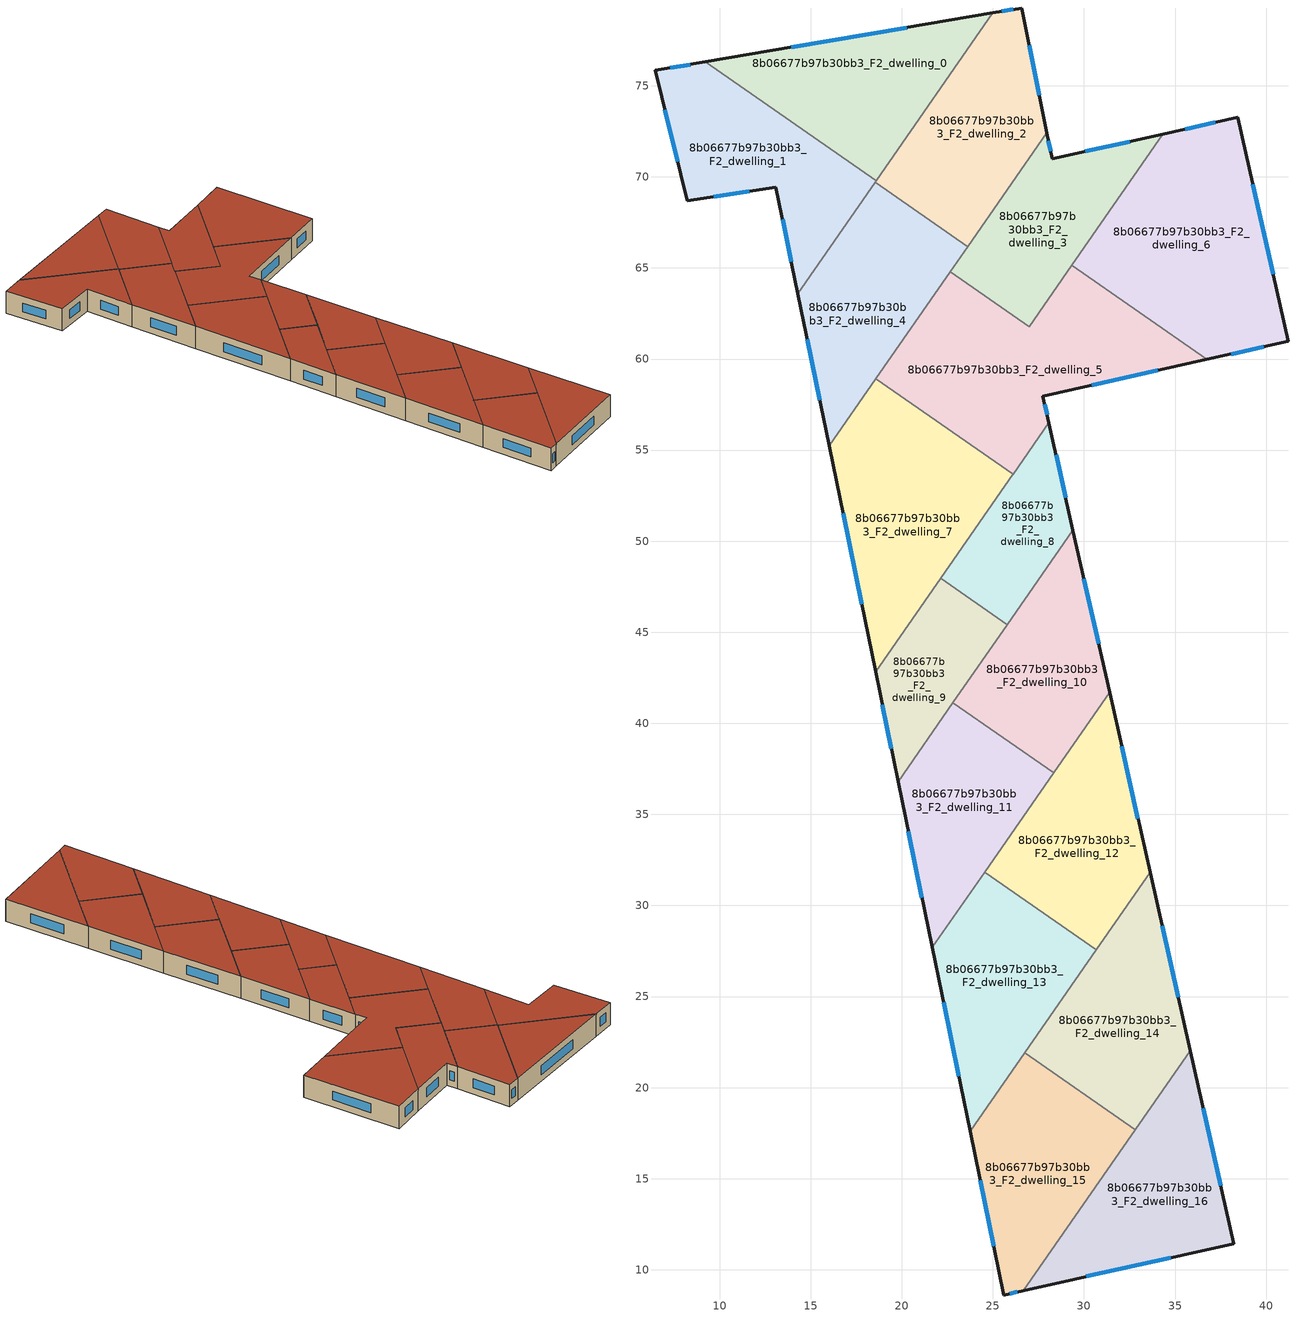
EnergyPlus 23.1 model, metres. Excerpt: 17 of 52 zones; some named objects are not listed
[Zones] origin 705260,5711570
8b06677b97b30bb3_F2_dwelling_0
 floor to 8b06677b97b30bb3_F1_dwelling_0 (EU_floor_Construction): 25,79 18.59,69.78 9.2,76.31 z6
 wall outside (EU_wall_Construction): 25,79 9.2,76.31 z6:9
 wall to 8b06677b97b30bb3_F2_dwelling_1 (EU_wall_Construction): 9.2,76.31 18.59,69.78 z6:9
 wall to 8b06677b97b30bb3_F2_dwelling_2 (EU_wall_Construction): 18.59,69.78 25,79 z6:9
 window (EU_Window_Construction): 20.27,78.19 13.93,77.11 z6.9:8.1
 roof outside (EU_roof_Construction): 18.59,69.78 25,79 9.2,76.31 z9
8b06677b97b30bb3_F2_dwelling_1
 floor to 8b06677b97b30bb3_F1_dwelling_1 (EU_floor_Construction): 18.59,69.78 14.29,63.6 13.09,69.42 8.23,68.68 6.46,75.84 9.2,76.31 z6
 wall outside (EU_wall_Construction): 9.2,76.31 6.46,75.84 8.23,68.68 13.09,69.42 14.29,63.6 z6:9
 wall to 8b06677b97b30bb3_F2_dwelling_4 (EU_wall_Construction): 14.29,63.6 18.54,69.7 z6:9
 wall to 8b06677b97b30bb3_F2_dwelling_2 (EU_wall_Construction): 18.54,69.7 18.59,69.78 z6:9
 window (EU_Window_Construction): 13.45,67.68 13.93,65.34 / 9.69,68.91 11.64,69.2 / 6.99,73.7 7.7,70.83 / 8.38,76.17 7.28,75.98 z6.9:8.1
 roof outside (EU_roof_Construction): 14.29,63.6 18.59,69.78 9.2,76.31 6.46,75.84 8.23,68.68 13.09,69.42 z9
8b06677b97b30bb3_F2_dwelling_10
 floor to 8b06677b97b30bb3_F1_dwelling_10 (EU_floor_Construction): 29.4,50.61 31.41,41.7 28.33,37.28 22.8,41.13 z6
 wall outside (EU_wall_Construction): 31.41,41.7 29.4,50.61 z6:9
 wall to 8b06677b97b30bb3_F2_dwelling_11 (EU_wall_Construction): 22.8,41.13 28.33,37.28 z6:9
 wall to 8b06677b97b30bb3_F2_dwelling_12 (EU_wall_Construction): 28.33,37.28 31.41,41.7 z6:9
 wall to 8b06677b97b30bb3_F2_dwelling_8 (EU_wall_Construction): 29.4,50.61 25.79,45.42 z6:9
 wall to 8b06677b97b30bb3_F2_dwelling_9 (EU_wall_Construction): 25.79,45.42 22.8,41.13 z6:9
 window (EU_Window_Construction): 30.8,44.37 30,47.94 z6.9:8.1
 roof outside (EU_roof_Construction): 28.33,37.28 31.41,41.7 29.4,50.61 22.8,41.13 z9
8b06677b97b30bb3_F2_dwelling_11
 floor to 8b06677b97b30bb3_F1_dwelling_11 (EU_floor_Construction): 28.33,37.28 21.67,27.7 19.8,36.8 22.8,41.13 z6
 wall outside (EU_wall_Construction): 19.8,36.8 21.67,27.7 z6:9
 wall to 8b06677b97b30bb3_F2_dwelling_9 (EU_wall_Construction): 22.8,41.13 19.8,36.8 z6:9
 wall to 8b06677b97b30bb3_F2_dwelling_13 (EU_wall_Construction): 21.67,27.7 24.55,31.84 z6:9
 wall to 8b06677b97b30bb3_F2_dwelling_12 (EU_wall_Construction): 24.55,31.84 28.33,37.28 z6:9
 window (EU_Window_Construction): 20.36,34.08 21.11,30.42 z6.9:8.1
 roof outside (EU_roof_Construction): 21.67,27.7 28.33,37.28 22.8,41.13 19.8,36.8 z9
8b06677b97b30bb3_F2_dwelling_12
 floor to 8b06677b97b30bb3_F1_dwelling_12 (EU_floor_Construction): 31.41,41.7 33.63,31.81 30.68,27.57 24.55,31.84 z6
 wall outside (EU_wall_Construction): 33.63,31.81 31.41,41.7 z6:9
 wall to 8b06677b97b30bb3_F2_dwelling_13 (EU_wall_Construction): 24.55,31.84 30.68,27.57 z6:9
 wall to 8b06677b97b30bb3_F2_dwelling_14 (EU_wall_Construction): 30.68,27.57 33.63,31.81 z6:9
 window (EU_Window_Construction): 32.97,34.77 32.07,38.74 z6.9:8.1
 roof outside (EU_roof_Construction): 30.68,27.57 33.63,31.81 31.41,41.7 24.55,31.84 z9
8b06677b97b30bb3_F2_dwelling_13
 floor to 8b06677b97b30bb3_F1_dwelling_13 (EU_floor_Construction): 30.68,27.57 23.75,17.6 21.67,27.7 24.55,31.84 z6
 wall outside (EU_wall_Construction): 21.67,27.7 23.75,17.6 z6:9
 wall to 8b06677b97b30bb3_F2_dwelling_15 (EU_wall_Construction): 23.75,17.6 26.74,21.9 z6:9
 wall to 8b06677b97b30bb3_F2_dwelling_14 (EU_wall_Construction): 26.74,21.9 30.68,27.57 z6:9
 window (EU_Window_Construction): 22.29,24.67 23.12,20.62 z6.9:8.1
 roof outside (EU_roof_Construction): 23.75,17.6 30.68,27.57 24.55,31.84 21.67,27.7 z9
8b06677b97b30bb3_F2_dwelling_14
 floor to 8b06677b97b30bb3_F1_dwelling_14 (EU_floor_Construction): 33.63,31.81 35.83,22.03 32.81,17.68 26.74,21.9 z6
 wall outside (EU_wall_Construction): 35.83,22.03 33.63,31.81 z6:9
 wall to 8b06677b97b30bb3_F2_dwelling_15 (EU_wall_Construction): 26.74,21.9 32.81,17.68 z6:9
 wall to 8b06677b97b30bb3_F2_dwelling_16 (EU_wall_Construction): 32.81,17.68 35.83,22.03 z6:9
 window (EU_Window_Construction): 35.18,24.96 34.29,28.89 z6.9:8.1
 roof outside (EU_roof_Construction): 32.81,17.68 35.83,22.03 33.63,31.81 26.74,21.9 z9
8b06677b97b30bb3_F2_dwelling_15
 floor to 8b06677b97b30bb3_F1_dwelling_15 (EU_floor_Construction): 32.81,17.68 26.68,8.86 25.59,8.62 23.75,17.6 26.74,21.9 z6
 wall outside (EU_wall_Construction): 23.75,17.6 25.59,8.62 26.68,8.86 z6:9
 wall to 8b06677b97b30bb3_F2_dwelling_16 (EU_wall_Construction): 26.68,8.86 32.81,17.68 z6:9
 window (EU_Window_Construction): 25.92,8.69 26.35,8.78 / 24.3,14.91 25.04,11.3 z6.9:8.1
 roof outside (EU_roof_Construction): 26.68,8.86 32.81,17.68 26.74,21.9 23.75,17.6 25.59,8.62 z9
8b06677b97b30bb3_F2_dwelling_16
 floor to 8b06677b97b30bb3_F1_dwelling_16 (EU_floor_Construction): 35.83,22.03 38.22,11.44 26.68,8.86 z6
 wall outside (EU_wall_Construction): 26.68,8.86 38.22,11.44 35.83,22.03 z6:9
 window (EU_Window_Construction): 37.51,14.61 36.55,18.86 / 30.13,9.63 34.76,10.67 z6.9:8.1
 roof outside (EU_roof_Construction): 38.22,11.44 35.83,22.03 26.68,8.86 z9
8b06677b97b30bb3_F2_dwelling_2
 floor to 8b06677b97b30bb3_F1_dwelling_2 (EU_floor_Construction): 26.59,79.27 27.96,72.42 23.61,66.17 18.54,69.7 25,79 z6
 wall outside (EU_wall_Construction): 27.96,72.42 26.59,79.27 25,79 z6:9
 wall to 8b06677b97b30bb3_F2_dwelling_4 (EU_wall_Construction): 18.54,69.7 23.61,66.17 z6:9
 wall to 8b06677b97b30bb3_F2_dwelling_3 (EU_wall_Construction): 23.62,66.17 27.96,72.42 z6:9
 window (EU_Window_Construction): 26.11,79.19 25.48,79.08 / 27.55,74.47 27,77.22 z6.9:8.1
 roof outside (EU_roof_Construction): 23.61,66.17 27.96,72.42 26.59,79.27 25,79 18.54,69.7 z9
8b06677b97b30bb3_F2_dwelling_3
 floor to 8b06677b97b30bb3_F1_dwelling_3 (EU_floor_Construction): 34.33,72.35 26.98,61.78 22.66,64.79 23.62,66.17 27.96,72.42 28.25,70.99 z6
 wall outside (EU_wall_Construction): 34.33,72.35 28.25,70.99 27.96,72.42 z6:9
 wall to 8b06677b97b30bb3_F2_dwelling_6 (EU_wall_Construction): 29.32,65.14 34.33,72.35 z6:9
 wall to 8b06677b97b30bb3_F2_dwelling_5 (EU_wall_Construction): 22.66,64.79 26.98,61.78 29.32,65.14 z6:9
 wall to 8b06677b97b30bb3_F2_dwelling_4 (EU_wall_Construction): 23.62,66.17 22.66,64.79 z6:9
 window (EU_Window_Construction): 32.51,71.94 30.07,71.39 / 28.16,71.42 28.05,71.99 z6.9:8.1
 roof outside (EU_roof_Construction): 26.98,61.78 34.33,72.35 28.25,70.99 27.96,72.42 23.62,66.17 22.66,64.79 z9
8b06677b97b30bb3_F2_dwelling_4
 floor to 8b06677b97b30bb3_F1_dwelling_4 (EU_floor_Construction): 23.61,66.17 16.01,55.23 14.29,63.6 18.54,69.7 z6
 wall outside (EU_wall_Construction): 14.29,63.6 16.01,55.23 z6:9
 wall to 8b06677b97b30bb3_F2_dwelling_5 (EU_wall_Construction): 18.58,58.92 22.66,64.79 z6:9
 wall to 8b06677b97b30bb3_F2_dwelling_7 (EU_wall_Construction): 16.01,55.23 18.58,58.92 z6:9
 window (EU_Window_Construction): 14.8,61.09 15.49,57.74 z6.9:8.1
 roof outside (EU_roof_Construction): 16.01,55.23 23.61,66.17 18.54,69.7 14.29,63.6 z9
8b06677b97b30bb3_F2_dwelling_5
 floor to 8b06677b97b30bb3_F1_dwelling_5 (EU_floor_Construction): 36.75,59.97 27.74,57.96 28.07,56.51 26.11,53.69 18.58,58.92 22.66,64.79 26.98,61.78 29.32,65.14 z6
 wall outside (EU_wall_Construction): 28.07,56.51 27.74,57.96 36.75,59.97 z6:9
 wall to 8b06677b97b30bb3_F2_dwelling_7 (EU_wall_Construction): 18.58,58.92 26.11,53.69 z6:9
 wall to 8b06677b97b30bb3_F2_dwelling_6 (EU_wall_Construction): 36.75,59.97 29.32,65.14 z6:9
 wall to 8b06677b97b30bb3_F2_dwelling_8 (EU_wall_Construction): 26.11,53.69 28.07,56.51 z6:9
 window (EU_Window_Construction): 30.44,58.56 34.05,59.37 / 27.97,56.94 27.84,57.52 z6.9:8.1
 roof outside (EU_roof_Construction): 36.75,59.97 29.32,65.14 26.98,61.78 22.66,64.79 18.58,58.92 26.11,53.69 28.07,56.51 27.74,57.96 z9
8b06677b97b30bb3_F2_dwelling_6
 floor to 8b06677b97b30bb3_F1_dwelling_6 (EU_floor_Construction): 38.45,73.27 41.22,60.97 36.75,59.97 29.32,65.14 34.33,72.35 z6
 wall outside (EU_wall_Construction): 36.75,59.97 41.22,60.97 38.45,73.27 34.33,72.35 z6:9
 window (EU_Window_Construction): 37.22,72.99 35.56,72.62 / 40.39,64.66 39.28,69.59 / 38.09,60.27 39.88,60.68 z6.9:8.1
 roof outside (EU_roof_Construction): 41.22,60.97 38.45,73.27 34.33,72.35 29.32,65.14 36.75,59.97 z9
8b06677b97b30bb3_F2_dwelling_7
 floor to 8b06677b97b30bb3_F1_dwelling_7 (EU_floor_Construction): 26.11,53.69 18.56,42.83 16.01,55.23 18.58,58.92 z6
 wall outside (EU_wall_Construction): 16.01,55.23 18.56,42.83 z6:9
 wall to 8b06677b97b30bb3_F2_dwelling_9 (EU_wall_Construction): 18.56,42.83 22.13,47.96 z6:9
 wall to 8b06677b97b30bb3_F2_dwelling_8 (EU_wall_Construction): 22.13,47.96 26.11,53.69 z6:9
 window (EU_Window_Construction): 16.77,51.52 17.79,46.54 z6.9:8.1
 roof outside (EU_roof_Construction): 18.56,42.83 26.11,53.69 18.58,58.92 16.01,55.23 z9
8b06677b97b30bb3_F2_dwelling_8
 floor to 8b06677b97b30bb3_F1_dwelling_8 (EU_floor_Construction): 28.07,56.51 29.4,50.61 25.79,45.42 22.12,47.96 z6
 wall outside (EU_wall_Construction): 29.4,50.61 28.07,56.51 z6:9
 wall to 8b06677b97b30bb3_F2_dwelling_9 (EU_wall_Construction): 22.12,47.96 25.79,45.42 z6:9
 window (EU_Window_Construction): 29,52.38 28.47,54.74 z6.9:8.1
 roof outside (EU_roof_Construction): 25.79,45.42 29.4,50.61 28.07,56.51 22.12,47.96 z9
8b06677b97b30bb3_F2_dwelling_9
 floor to 8b06677b97b30bb3_F1_dwelling_9 (EU_floor_Construction): 25.79,45.42 19.8,36.8 18.56,42.83 22.12,47.96 z6
 wall outside (EU_wall_Construction): 18.56,42.83 19.8,36.8 z6:9
 window (EU_Window_Construction): 18.93,41.03 19.43,38.61 z6.9:8.1
 roof outside (EU_roof_Construction): 19.8,36.8 25.79,45.42 22.12,47.96 18.56,42.83 z9
[Building]
EU S2 Campaign: North Axis=0; Terrain=City; Solar Distribution=FullExterior
[Site:Location]
London: Latitude=51.5; Longitude=-0.5; Time Zone=0; Elevation=25
[SizingPeriod:WeatherFileDays]
AnnualSizingPeriod: Begin Month=1; Begin Day of Month=1; End Month=12; End Day of Month=31; Day of Week for Start Day=Monday; Use Weather File Daylight Saving Period=No; Use Weather File Rain and Snow Indicators=No
[MATERIAL]
EU_InternalMass_Material: Roughness=MediumRough; Thickness=0.1; Conductivity=1; Density=1800; Specific Heat=900; Thermal Absorptance=0.9; Solar Absorptance=0.7; Visible Absorptance=0.7
[MATERIAL:NOMASS] Roughness=MediumRough; Thermal Absorptance=0.9; Solar Absorptance=0.7; Visible Absorptance=0.7
Name | Thermal Resistance
EU_wall_NoMass | 1.04674
EU_roof_NoMass | 4.32442
EU_floor_NoMass | 2.04616
[WINDOWMATERIAL:SIMPLEGLAZINGSYSTEM]
EU_Window_SimpleGlazing: UFactor=4.25843; Solar Heat Gain Coefficient=0.85; Visible Transmittance=0.85
[CONSTRUCTION]
EU_wall_Construction: EU_wall_NoMass
EU_roof_Construction: EU_roof_NoMass
EU_floor_Construction: EU_floor_NoMass
EU_Window_Construction: EU_Window_SimpleGlazing
EU_InternalMass_Construction: EU_InternalMass_Material
[ZONE] Type=1; Multiplier=1; Ceiling Height=autocalculate; Floor Area=autocalculate; Part of Total Floor Area=Yes
Name | Volume
8b06677b97b30bb3_F2_dwelling_0; 8b06677b97b30bb3_F2_dwelling_15 | 192.647
8b06677b97b30bb3_F2_dwelling_1; 8b06677b97b30bb3_F2_dwelling_14 | 192.639
8b06677b97b30bb3_F2_dwelling_10 | 171.067
8b06677b97b30bb3_F2_dwelling_11 | 171.088
8b06677b97b30bb3_F2_dwelling_12 | 192.602
8b06677b97b30bb3_F2_dwelling_13 | 192.616
8b06677b97b30bb3_F2_dwelling_16 | 192.605
8b06677b97b30bb3_F2_dwelling_2 | 192.623
8b06677b97b30bb3_F2_dwelling_3 | 161.483
8b06677b97b30bb3_F2_dwelling_4 | 192.632
8b06677b97b30bb3_F2_dwelling_5 | 284.182
8b06677b97b30bb3_F2_dwelling_6 | 285.531
8b06677b97b30bb3_F2_dwelling_7 | 243.773
8b06677b97b30bb3_F2_dwelling_8; 8b06677b97b30bb3_F2_dwelling_9 | 111.951
[INTERNALMASS] Construction=EU_InternalMass_Construction
Name | Zone or ZoneList | Surface Area
8b06677b97b30bb3_F2_dwelling_0_EU_InternalMass | 8b06677b97b30bb3_F2_dwelling_0 | 64.2148
8b06677b97b30bb3_F2_dwelling_1_EU_InternalMass | 8b06677b97b30bb3_F2_dwelling_1 | 64.2128
8b06677b97b30bb3_F2_dwelling_2_EU_InternalMass | 8b06677b97b30bb3_F2_dwelling_2 | 64.2075
8b06677b97b30bb3_F2_dwelling_3_EU_InternalMass | 8b06677b97b30bb3_F2_dwelling_3 | 53.8232
8b06677b97b30bb3_F2_dwelling_4_EU_InternalMass | 8b06677b97b30bb3_F2_dwelling_4 | 64.2206
8b06677b97b30bb3_F2_dwelling_5_EU_InternalMass | 8b06677b97b30bb3_F2_dwelling_5 | 94.7278
8b06677b97b30bb3_F2_dwelling_6_EU_InternalMass | 8b06677b97b30bb3_F2_dwelling_6 | 95.1791
8b06677b97b30bb3_F2_dwelling_7_EU_InternalMass | 8b06677b97b30bb3_F2_dwelling_7 | 81.2518
8b06677b97b30bb3_F2_dwelling_8_EU_InternalMass | 8b06677b97b30bb3_F2_dwelling_8 | 37.3166
8b06677b97b30bb3_F2_dwelling_9_EU_InternalMass | 8b06677b97b30bb3_F2_dwelling_9 | 37.3161
8b06677b97b30bb3_F2_dwelling_10_EU_InternalMass | 8b06677b97b30bb3_F2_dwelling_10 | 57.0196
8b06677b97b30bb3_F2_dwelling_11_EU_InternalMass | 8b06677b97b30bb3_F2_dwelling_11 | 57.0268
8b06677b97b30bb3_F2_dwelling_12_EU_InternalMass | 8b06677b97b30bb3_F2_dwelling_12 | 64.1967
8b06677b97b30bb3_F2_dwelling_13_EU_InternalMass | 8b06677b97b30bb3_F2_dwelling_13 | 64.2075
8b06677b97b30bb3_F2_dwelling_14_EU_InternalMass | 8b06677b97b30bb3_F2_dwelling_14 | 64.2151
8b06677b97b30bb3_F2_dwelling_15_EU_InternalMass | 8b06677b97b30bb3_F2_dwelling_15 | 64.217
8b06677b97b30bb3_F2_dwelling_16_EU_InternalMass | 8b06677b97b30bb3_F2_dwelling_16 | 64.2018
[OTHEREQUIPMENT] Fuel Type=Electricity; Design Level Calculation Method=Watts/Area; Power per Zone Floor Area=1; Fraction Latent=0; Fraction Radiant=0; Fraction Lost=0; Carbon Dioxide Generation Rate=0; EndUse Subcategory=EU_Step8_InternalGains
Name | Zone or ZoneList or Space or SpaceList | Schedule
EU_Step8_InternalGain_8b06677b97b30bb3_F2_dwelling_0_f000 | 8b06677b97b30bb3_F2_dwelling_0 | EU_Step8_GainSchedule_8b06677b97b30bb3_F2_dwelling_0_f000
EU_Step8_InternalGain_8b06677b97b30bb3_F2_dwelling_1_f000 | 8b06677b97b30bb3_F2_dwelling_1 | EU_Step8_GainSchedule_8b06677b97b30bb3_F2_dwelling_1_f000
EU_Step8_InternalGain_8b06677b97b30bb3_F2_dwelling_2_f000 | 8b06677b97b30bb3_F2_dwelling_2 | EU_Step8_GainSchedule_8b06677b97b30bb3_F2_dwelling_2_f000
EU_Step8_InternalGain_8b06677b97b30bb3_F2_dwelling_3_f000 | 8b06677b97b30bb3_F2_dwelling_3 | EU_Step8_GainSchedule_8b06677b97b30bb3_F2_dwelling_3_f000
EU_Step8_InternalGain_8b06677b97b30bb3_F2_dwelling_4_f000 | 8b06677b97b30bb3_F2_dwelling_4 | EU_Step8_GainSchedule_8b06677b97b30bb3_F2_dwelling_4_f000
EU_Step8_InternalGain_8b06677b97b30bb3_F2_dwelling_5_f000 | 8b06677b97b30bb3_F2_dwelling_5 | EU_Step8_GainSchedule_8b06677b97b30bb3_F2_dwelling_5_f000
EU_Step8_InternalGain_8b06677b97b30bb3_F2_dwelling_6_f000 | 8b06677b97b30bb3_F2_dwelling_6 | EU_Step8_GainSchedule_8b06677b97b30bb3_F2_dwelling_6_f000
EU_Step8_InternalGain_8b06677b97b30bb3_F2_dwelling_7_f000 | 8b06677b97b30bb3_F2_dwelling_7 | EU_Step8_GainSchedule_8b06677b97b30bb3_F2_dwelling_7_f000
EU_Step8_InternalGain_8b06677b97b30bb3_F2_dwelling_8_f000 | 8b06677b97b30bb3_F2_dwelling_8 | EU_Step8_GainSchedule_8b06677b97b30bb3_F2_dwelling_8_f000
EU_Step8_InternalGain_8b06677b97b30bb3_F2_dwelling_9_f000 | 8b06677b97b30bb3_F2_dwelling_9 | EU_Step8_GainSchedule_8b06677b97b30bb3_F2_dwelling_9_f000
EU_Step8_InternalGain_8b06677b97b30bb3_F2_dwelling_10_f000 | 8b06677b97b30bb3_F2_dwelling_10 | EU_Step8_GainSchedule_8b06677b97b30bb3_F2_dwelling_10_f000
EU_Step8_InternalGain_8b06677b97b30bb3_F2_dwelling_11_f000 | 8b06677b97b30bb3_F2_dwelling_11 | EU_Step8_GainSchedule_8b06677b97b30bb3_F2_dwelling_11_f000
EU_Step8_InternalGain_8b06677b97b30bb3_F2_dwelling_12_f000 | 8b06677b97b30bb3_F2_dwelling_12 | EU_Step8_GainSchedule_8b06677b97b30bb3_F2_dwelling_12_f000
EU_Step8_InternalGain_8b06677b97b30bb3_F2_dwelling_13_f000 | 8b06677b97b30bb3_F2_dwelling_13 | EU_Step8_GainSchedule_8b06677b97b30bb3_F2_dwelling_13_f000
EU_Step8_InternalGain_8b06677b97b30bb3_F2_dwelling_14_f000 | 8b06677b97b30bb3_F2_dwelling_14 | EU_Step8_GainSchedule_8b06677b97b30bb3_F2_dwelling_14_f000
EU_Step8_InternalGain_8b06677b97b30bb3_F2_dwelling_15_f000 | 8b06677b97b30bb3_F2_dwelling_15 | EU_Step8_GainSchedule_8b06677b97b30bb3_F2_dwelling_15_f000
EU_Step8_InternalGain_8b06677b97b30bb3_F2_dwelling_16_f000 | 8b06677b97b30bb3_F2_dwelling_16 | EU_Step8_GainSchedule_8b06677b97b30bb3_F2_dwelling_16_f000
[ZONEVENTILATION:DESIGNFLOWRATE] Schedule=EU_AlwaysOn; Design Flow Rate Calculation Method=AirChanges/Hour; Air Changes per Hour=0.488719; Ventilation Type=Natural; Fan Pressure Rise=0; Fan Total Efficiency=1; Constant Term Coefficient=1; Temperature Term Coefficient=0; Velocity Term Coefficient=0; Velocity Squared Term Coefficient=0; Minimum Indoor Temperature=-100; Maximum Indoor Temperature=100; Delta Temperature=-100; Minimum Outdoor Temperature=-100; Maximum Outdoor Temperature=100; Maximum Wind Speed=40
Name | Zone or ZoneList or Space or SpaceList
EU_ConstantAir_8b06677b97b30bb3_F2_dwelling_0 | 8b06677b97b30bb3_F2_dwelling_0
EU_ConstantAir_8b06677b97b30bb3_F2_dwelling_1 | 8b06677b97b30bb3_F2_dwelling_1
EU_ConstantAir_8b06677b97b30bb3_F2_dwelling_2 | 8b06677b97b30bb3_F2_dwelling_2
EU_ConstantAir_8b06677b97b30bb3_F2_dwelling_3 | 8b06677b97b30bb3_F2_dwelling_3
EU_ConstantAir_8b06677b97b30bb3_F2_dwelling_4 | 8b06677b97b30bb3_F2_dwelling_4
EU_ConstantAir_8b06677b97b30bb3_F2_dwelling_5 | 8b06677b97b30bb3_F2_dwelling_5
EU_ConstantAir_8b06677b97b30bb3_F2_dwelling_6 | 8b06677b97b30bb3_F2_dwelling_6
EU_ConstantAir_8b06677b97b30bb3_F2_dwelling_7 | 8b06677b97b30bb3_F2_dwelling_7
EU_ConstantAir_8b06677b97b30bb3_F2_dwelling_8 | 8b06677b97b30bb3_F2_dwelling_8
EU_ConstantAir_8b06677b97b30bb3_F2_dwelling_9 | 8b06677b97b30bb3_F2_dwelling_9
EU_ConstantAir_8b06677b97b30bb3_F2_dwelling_10 | 8b06677b97b30bb3_F2_dwelling_10
EU_ConstantAir_8b06677b97b30bb3_F2_dwelling_11 | 8b06677b97b30bb3_F2_dwelling_11
EU_ConstantAir_8b06677b97b30bb3_F2_dwelling_12 | 8b06677b97b30bb3_F2_dwelling_12
EU_ConstantAir_8b06677b97b30bb3_F2_dwelling_13 | 8b06677b97b30bb3_F2_dwelling_13
EU_ConstantAir_8b06677b97b30bb3_F2_dwelling_14 | 8b06677b97b30bb3_F2_dwelling_14
EU_ConstantAir_8b06677b97b30bb3_F2_dwelling_15 | 8b06677b97b30bb3_F2_dwelling_15
EU_ConstantAir_8b06677b97b30bb3_F2_dwelling_16 | 8b06677b97b30bb3_F2_dwelling_16
[HVACTEMPLATE:ZONE:IDEALLOADSAIRSYSTEM] System Availability Schedule=EU_AlwaysOn; Maximum Heating Supply Air Temperature=50; Minimum Cooling Supply Air Temperature=13; Maximum Heating Supply Air Humidity Ratio=0.0156; Minimum Cooling Supply Air Humidity Ratio=0.0077; Heating Limit=NoLimit; Cooling Limit=NoLimit; Heating Availability Schedule=EU_AlwaysOn; Cooling Availability Schedule=EU_CoolingOff; Dehumidification Control Type=ConstantSensibleHeatRatio; Cooling Sensible Heat Ratio=0.7; Dehumidification Setpoint=60; Humidification Control Type=None; Humidification Setpoint=30; Outdoor Air Method=None; Outdoor Air Flow Rate per Person=0.00944; Outdoor Air Flow Rate per Zone Floor Area=0; Outdoor Air Flow Rate per Zone=0; Demand Controlled Ventilation Type=None; Outdoor Air Economizer Type=NoEconomizer; Heat Recovery Type=None; Sensible Heat Recovery Effectiveness=0.7; Latent Heat Recovery Effectiveness=0.65
Name | Template Thermostat
8b06677b97b30bb3_F2_dwelling_0 | EU_HeatOnly_8b06677b97b30bb3_F2_dwelling_0
8b06677b97b30bb3_F2_dwelling_1 | EU_HeatOnly_8b06677b97b30bb3_F2_dwelling_1
8b06677b97b30bb3_F2_dwelling_2 | EU_HeatOnly_8b06677b97b30bb3_F2_dwelling_2
8b06677b97b30bb3_F2_dwelling_3 | EU_HeatOnly_8b06677b97b30bb3_F2_dwelling_3
8b06677b97b30bb3_F2_dwelling_4 | EU_HeatOnly_8b06677b97b30bb3_F2_dwelling_4
8b06677b97b30bb3_F2_dwelling_5 | EU_HeatOnly_8b06677b97b30bb3_F2_dwelling_5
8b06677b97b30bb3_F2_dwelling_6 | EU_HeatOnly_8b06677b97b30bb3_F2_dwelling_6
8b06677b97b30bb3_F2_dwelling_7 | EU_HeatOnly_8b06677b97b30bb3_F2_dwelling_7
8b06677b97b30bb3_F2_dwelling_8 | EU_HeatOnly_8b06677b97b30bb3_F2_dwelling_8
8b06677b97b30bb3_F2_dwelling_9 | EU_HeatOnly_8b06677b97b30bb3_F2_dwelling_9
8b06677b97b30bb3_F2_dwelling_10 | EU_HeatOnly_8b06677b97b30bb3_F2_dwelling_10
8b06677b97b30bb3_F2_dwelling_11 | EU_HeatOnly_8b06677b97b30bb3_F2_dwelling_11
8b06677b97b30bb3_F2_dwelling_12 | EU_HeatOnly_8b06677b97b30bb3_F2_dwelling_12
8b06677b97b30bb3_F2_dwelling_13 | EU_HeatOnly_8b06677b97b30bb3_F2_dwelling_13
8b06677b97b30bb3_F2_dwelling_14 | EU_HeatOnly_8b06677b97b30bb3_F2_dwelling_14
8b06677b97b30bb3_F2_dwelling_15 | EU_HeatOnly_8b06677b97b30bb3_F2_dwelling_15
8b06677b97b30bb3_F2_dwelling_16 | EU_HeatOnly_8b06677b97b30bb3_F2_dwelling_16
[SIZING:ZONE] Zone Cooling Design Supply Air Temperature Input Method=SupplyAirTemperature; Zone Cooling Design Supply Air Temperature=13; Zone Heating Design Supply Air Temperature Input Method=SupplyAirTemperature; Zone Heating Design Supply Air Temperature=50; Zone Cooling Design Supply Air Humidity Ratio=0.008; Zone Heating Design Supply Air Humidity Ratio=0.008; Cooling Design Air Flow Method=DesignDay; Cooling Design Air Flow Rate=0; Cooling Minimum Air Flow per Zone Floor Area=0.000762; Cooling Minimum Air Flow=0; Cooling Minimum Air Flow Fraction=0.2; Heating Design Air Flow Method=DesignDay; Heating Design Air Flow Rate=0; Heating Maximum Air Flow per Zone Floor Area=0.002032; Heating Maximum Air Flow=0.141576; Heating Maximum Air Flow Fraction=0.3; Account for Dedicated Outdoor Air System=No; Dedicated Outdoor Air System Control Strategy=NeutralSupplyAir; Dedicated Outdoor Air Low Setpoint Temperature for Design=autosize; Dedicated Outdoor Air High Setpoint Temperature for Design=autosize; Zone Load Sizing Method=Sensible Load Only No Latent Load; Zone Latent Cooling Design Supply Air Humidity Ratio Input Method=HumidityRatioDifference; Zone Cooling Design Supply Air Humidity Ratio Difference=0.005; Zone Latent Heating Design Supply Air Humidity Ratio Input Method=HumidityRatioDifference; Zone Humidification Design Supply Air Humidity Ratio Difference=0.005
8b06677b97b30bb3_F2_dwelling_0; 8b06677b97b30bb3_F2_dwelling_1; 8b06677b97b30bb3_F2_dwelling_2; 8b06677b97b30bb3_F2_dwelling_3; 8b06677b97b30bb3_F2_dwelling_4; 8b06677b97b30bb3_F2_dwelling_5; 8b06677b97b30bb3_F2_dwelling_6; 8b06677b97b30bb3_F2_dwelling_7; 8b06677b97b30bb3_F2_dwelling_8; 8b06677b97b30bb3_F2_dwelling_9; 8b06677b97b30bb3_F2_dwelling_10; 8b06677b97b30bb3_F2_dwelling_11; 8b06677b97b30bb3_F2_dwelling_12; 8b06677b97b30bb3_F2_dwelling_13; 8b06677b97b30bb3_F2_dwelling_14; 8b06677b97b30bb3_F2_dwelling_15; 8b06677b97b30bb3_F2_dwelling_16
[SCHEDULE:CONSTANT]
Name | Hourly Value
EU_AlwaysOn | 1
EU_CoolingOff | 0
[SCHEDULE:FILE] Column Number=1; Rows to Skip at Top=0; Number of Hours of Data=8760; Column Separator=Comma; Interpolate to Timestep=No; Minutes per Item=60; Adjust Schedule for Daylight Savings=Yes
Name | File
EU_Step8_GainSchedule_8b06677b97b30bb3_F2_dwelling_0_f000 | ../../schedules/8b06677b97b30bb3/8b06677b97b30bb3_F2_dwelling_0_f000_gain.csv
EU_Step8_GainSchedule_8b06677b97b30bb3_F2_dwelling_1_f000 | ../../schedules/8b06677b97b30bb3/8b06677b97b30bb3_F2_dwelling_1_f000_gain.csv
EU_Step8_GainSchedule_8b06677b97b30bb3_F2_dwelling_2_f000 | ../../schedules/8b06677b97b30bb3/8b06677b97b30bb3_F2_dwelling_2_f000_gain.csv
EU_Step8_GainSchedule_8b06677b97b30bb3_F2_dwelling_3_f000 | ../../schedules/8b06677b97b30bb3/8b06677b97b30bb3_F2_dwelling_3_f000_gain.csv
EU_Step8_GainSchedule_8b06677b97b30bb3_F2_dwelling_4_f000 | ../../schedules/8b06677b97b30bb3/8b06677b97b30bb3_F2_dwelling_4_f000_gain.csv
EU_Step8_GainSchedule_8b06677b97b30bb3_F2_dwelling_5_f000 | ../../schedules/8b06677b97b30bb3/8b06677b97b30bb3_F2_dwelling_5_f000_gain.csv
EU_Step8_GainSchedule_8b06677b97b30bb3_F2_dwelling_6_f000 | ../../schedules/8b06677b97b30bb3/8b06677b97b30bb3_F2_dwelling_6_f000_gain.csv
EU_Step8_GainSchedule_8b06677b97b30bb3_F2_dwelling_7_f000 | ../../schedules/8b06677b97b30bb3/8b06677b97b30bb3_F2_dwelling_7_f000_gain.csv
EU_Step8_GainSchedule_8b06677b97b30bb3_F2_dwelling_8_f000 | ../../schedules/8b06677b97b30bb3/8b06677b97b30bb3_F2_dwelling_8_f000_gain.csv
EU_Step8_GainSchedule_8b06677b97b30bb3_F2_dwelling_9_f000 | ../../schedules/8b06677b97b30bb3/8b06677b97b30bb3_F2_dwelling_9_f000_gain.csv
EU_Step8_GainSchedule_8b06677b97b30bb3_F2_dwelling_10_f000 | ../../schedules/8b06677b97b30bb3/8b06677b97b30bb3_F2_dwelling_10_f000_gain.csv
EU_Step8_GainSchedule_8b06677b97b30bb3_F2_dwelling_11_f000 | ../../schedules/8b06677b97b30bb3/8b06677b97b30bb3_F2_dwelling_11_f000_gain.csv
EU_Step8_GainSchedule_8b06677b97b30bb3_F2_dwelling_12_f000 | ../../schedules/8b06677b97b30bb3/8b06677b97b30bb3_F2_dwelling_12_f000_gain.csv
EU_Step8_GainSchedule_8b06677b97b30bb3_F2_dwelling_13_f000 | ../../schedules/8b06677b97b30bb3/8b06677b97b30bb3_F2_dwelling_13_f000_gain.csv
EU_Step8_GainSchedule_8b06677b97b30bb3_F2_dwelling_14_f000 | ../../schedules/8b06677b97b30bb3/8b06677b97b30bb3_F2_dwelling_14_f000_gain.csv
EU_Step8_GainSchedule_8b06677b97b30bb3_F2_dwelling_15_f000 | ../../schedules/8b06677b97b30bb3/8b06677b97b30bb3_F2_dwelling_15_f000_gain.csv
EU_Step8_GainSchedule_8b06677b97b30bb3_F2_dwelling_16_f000 | ../../schedules/8b06677b97b30bb3/8b06677b97b30bb3_F2_dwelling_16_f000_gain.csv
